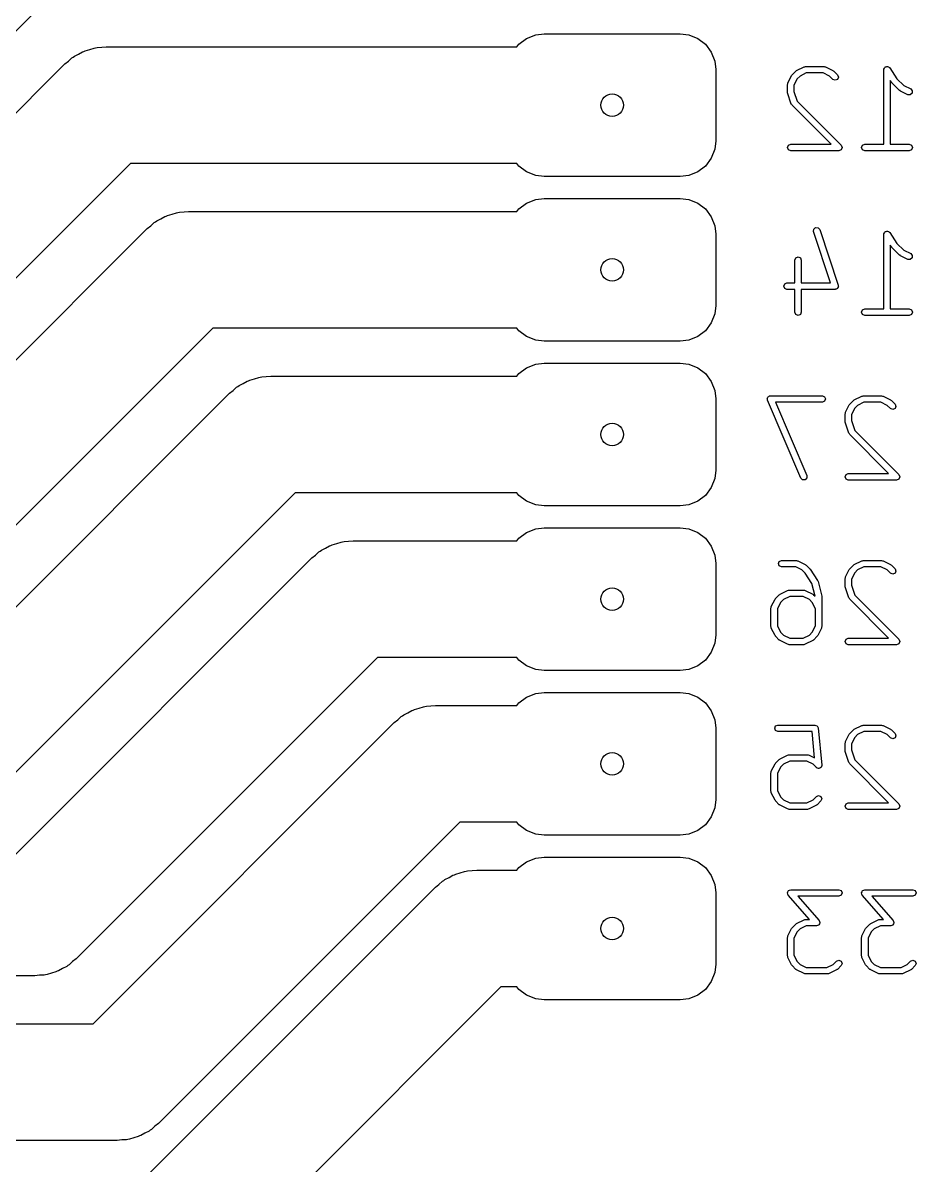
# Model space of a CAD drawing. Extents: x 3.77 to 7.14, y -5.39 to -1.99.
# Drawn here: x 6.568 to 7.11, y -3.275 to -2.582 of the extents above; entities that cross this region are included whole.
import ezdxf

# ---------------------------------------------------------------- set-up
doc = ezdxf.new("R2010")
doc.units = 0
doc.header["$MEASUREMENT"] = 0
doc.layers.add('BLACK', color=7, linetype='CONTINUOUS')

msp = doc.modelspace()

# ---------------------------------------------------------------- linework, layer by layer
at = {"layer": 'BLACK', "linetype": 'CONTINUOUS'}
for p, q in [((6.68298, -2.46713), (6.40005, -2.75005)), ((6.86894, -2.59473), (6.87364, -2.59116)), ((6.87364, -2.59116), (6.87913, -2.589)), ((6.87913, -2.589), (6.88425, -2.58839)), ((6.88425, -2.58839), (6.96693, -2.58839)), ((6.96693, -2.58839), (6.97206, -2.589)), ((6.97206, -2.589), (6.97754, -2.59116)), ((6.97754, -2.59116), (6.98224, -2.59473)), ((6.59901, -2.60198), (6.60149, -2.60071)), ((6.60149, -2.60071), (6.6039, -2.59932)), ((6.6039, -2.59932), (6.60478, -2.59904)), ((6.60478, -2.59904), (6.60561, -2.59861)), ((6.60561, -2.59861), (6.6083, -2.59789)), ((6.6083, -2.59789), (6.61094, -2.59703)), ((6.61094, -2.59703), (6.61187, -2.59694)), ((6.61187, -2.59694), (6.61276, -2.5967)), ((6.61276, -2.5967), (6.61554, -2.59655)), ((6.61554, -2.59655), (6.61831, -2.59626)), ((6.61831, -2.59626), (6.86778, -2.59626)), ((6.86778, -2.59626), (6.86894, -2.59473)), ((6.98224, -2.59473), (6.9858, -2.59943)), ((6.9858, -2.59943), (6.98797, -2.60491)), ((6.41032, -2.78957), (6.59325, -2.60664)), ((6.59325, -2.60664), (6.59541, -2.60489)), ((6.59541, -2.60489), (6.59748, -2.60303)), ((6.59748, -2.60303), (6.59829, -2.60256)), ((6.59829, -2.60256), (6.59901, -2.60198)), ((6.98797, -2.60491), (6.98858, -2.61004)), ((7.03762, -2.6106), (7.04212, -2.60835)), ((7.04212, -2.60835), (7.04258, -2.60832)), ((7.04258, -2.60832), (7.043, -2.60814)), ((7.043, -2.60814), (7.05425, -2.60814)), ((7.05425, -2.60814), (7.05468, -2.60832)), ((7.05468, -2.60832), (7.05513, -2.60835)), ((7.05513, -2.60835), (7.05963, -2.6106)), ((7.09141, -2.60847), (7.09197, -2.60836)), ((7.09197, -2.60836), (7.0925, -2.60814)), ((7.0925, -2.60814), (7.09268, -2.60822)), ((7.09268, -2.60822), (7.09288, -2.60818)), ((7.09288, -2.60818), (7.09336, -2.6085)), ((6.98858, -2.61004), (6.98858, -2.65335)), ((7.03224, -2.61823), (7.03449, -2.61373)), ((7.03449, -2.61373), (7.03474, -2.61352)), ((7.03474, -2.61352), (7.03486, -2.61322)), ((7.03486, -2.61322), (7.03711, -2.61097)), ((7.03711, -2.61097), (7.03741, -2.61085)), ((7.03741, -2.61085), (7.03762, -2.6106)), ((7.03967, -2.61398), (7.03787, -2.61578)), ((7.04347, -2.61208), (7.03967, -2.61398)), ((7.05379, -2.61208), (7.04347, -2.61208)), ((7.05759, -2.61398), (7.05379, -2.61208)), ((7.05961, -2.616), (7.05759, -2.61398)), ((7.05963, -2.6106), (7.05984, -2.61085)), ((7.05984, -2.61085), (7.06014, -2.61097)), ((7.06014, -2.61097), (7.06239, -2.61322)), ((7.06239, -2.61322), (7.06297, -2.61461)), ((7.06297, -2.61461), (7.06239, -2.616)), ((7.09053, -2.61011), (7.09061, -2.60993)), ((7.09053, -2.65539), (7.09053, -2.61011)), ((7.09057, -2.60973), (7.09089, -2.60925)), ((7.09061, -2.60993), (7.09057, -2.60973)), ((7.09089, -2.60925), (7.09111, -2.60872)), ((7.09111, -2.60872), (7.09129, -2.60864)), ((7.09129, -2.60864), (7.09141, -2.60847)), ((7.09336, -2.6085), (7.09389, -2.60872)), ((7.09389, -2.60872), (7.09397, -2.60891)), ((7.09397, -2.60891), (7.09414, -2.60902)), ((7.09414, -2.60902), (7.09853, -2.61561)), ((7.03204, -2.61911), (7.03221, -2.61869)), ((7.03204, -2.62361), (7.03204, -2.61911)), ((7.03221, -2.61869), (7.03224, -2.61823)), ((7.03787, -2.61578), (7.03597, -2.61958)), ((7.03597, -2.61958), (7.03597, -2.62329)), ((7.061, -2.61658), (7.05961, -2.616)), ((7.06239, -2.616), (7.061, -2.61658)), ((7.09536, -2.61795), (7.09447, -2.61661)), ((7.09447, -2.61661), (7.09447, -2.65539)), ((7.09553, -2.61807), (7.09536, -2.61795)), ((7.0956, -2.61825), (7.09553, -2.61807)), ((7.1001, -2.62275), (7.0956, -2.61825)), ((7.09853, -2.61561), (7.10266, -2.61974)), ((7.10266, -2.61974), (7.10688, -2.62185)), ((7.10688, -2.62185), (7.10786, -2.62299)), ((7.03216, -2.62391), (7.03204, -2.62361)), ((7.03214, -2.62423), (7.03216, -2.62391)), ((7.03439, -2.63098), (7.03214, -2.62423)), ((7.03597, -2.62329), (7.03797, -2.6293)), ((7.1004, -2.62288), (7.1001, -2.62275)), ((7.10062, -2.62312), (7.1004, -2.62288)), ((7.10512, -2.62537), (7.10062, -2.62312)), ((7.10662, -2.62548), (7.10512, -2.62537)), ((7.10776, -2.62449), (7.10662, -2.62548)), ((7.10786, -2.62299), (7.10776, -2.62449)), ((7.03469, -2.63133), (7.03439, -2.63098)), ((7.03486, -2.63175), (7.03469, -2.63133)), ((7.0585, -2.65539), (7.03486, -2.63175)), ((7.03797, -2.6293), (7.06464, -2.65596)), ((6.98858, -2.65335), (6.98797, -2.65847)), ((7.03204, -2.65736), (7.03261, -2.65596)), ((7.03261, -2.65596), (7.034, -2.65539)), ((7.034, -2.65539), (7.0585, -2.65539)), ((7.06464, -2.65596), (7.06522, -2.65736)), ((7.07703, -2.65736), (7.07761, -2.65596)), ((7.07761, -2.65596), (7.079, -2.65539)), ((7.079, -2.65539), (7.09053, -2.65539)), ((7.09447, -2.65539), (7.106, -2.65539)), ((7.106, -2.65539), (7.10739, -2.65596)), ((7.10739, -2.65596), (7.10796, -2.65736)), ((6.98797, -2.65847), (6.9858, -2.66396)), ((7.03261, -2.65875), (7.03204, -2.65736)), ((7.034, -2.65933), (7.03261, -2.65875)), ((7.06325, -2.65933), (7.034, -2.65933)), ((7.06464, -2.65875), (7.06325, -2.65933)), ((7.06522, -2.65736), (7.06464, -2.65875)), ((7.07761, -2.65875), (7.07703, -2.65736)), ((7.079, -2.65933), (7.07761, -2.65875)), ((7.106, -2.65933), (7.079, -2.65933)), ((7.10739, -2.65875), (7.106, -2.65933)), ((7.10796, -2.65736), (7.10739, -2.65875)), ((6.63298, -2.66713), (6.45005, -2.85005)), ((6.86778, -2.66713), (6.63298, -2.66713)), ((6.86894, -2.66866), (6.86778, -2.66713)), ((6.87364, -2.67222), (6.86894, -2.66866)), ((6.98224, -2.66866), (6.97754, -2.67222)), ((6.9858, -2.66396), (6.98224, -2.66866)), ((6.87913, -2.67438), (6.87364, -2.67222)), ((6.88425, -2.675), (6.87913, -2.67438)), ((6.96693, -2.675), (6.88425, -2.675)), ((6.97206, -2.67438), (6.96693, -2.675)), ((6.97754, -2.67222), (6.97206, -2.67438)), ((6.86894, -2.69473), (6.87364, -2.69116)), ((6.87364, -2.69116), (6.87913, -2.689)), ((6.87913, -2.689), (6.88425, -2.68839)), ((6.88425, -2.68839), (6.96693, -2.68839)), ((6.96693, -2.68839), (6.97206, -2.689)), ((6.97206, -2.689), (6.97754, -2.69116)), ((6.97754, -2.69116), (6.98224, -2.69473)), ((6.65561, -2.69861), (6.6583, -2.69789)), ((6.6583, -2.69789), (6.66094, -2.69703)), ((6.66094, -2.69703), (6.66187, -2.69694)), ((6.66187, -2.69694), (6.66276, -2.6967)), ((6.66276, -2.6967), (6.66554, -2.69655)), ((6.66554, -2.69655), (6.66831, -2.69626)), ((6.66831, -2.69626), (6.86778, -2.69626)), ((6.86778, -2.69626), (6.86894, -2.69473)), ((6.98224, -2.69473), (6.9858, -2.69943)), ((6.64325, -2.70664), (6.64541, -2.70489)), ((6.64541, -2.70489), (6.64748, -2.70303)), ((6.64748, -2.70303), (6.64829, -2.70256)), ((6.64829, -2.70256), (6.64901, -2.70198)), ((6.64901, -2.70198), (6.65149, -2.70071)), ((6.65149, -2.70071), (6.6539, -2.69932)), ((6.6539, -2.69932), (6.65478, -2.69904)), ((6.65478, -2.69904), (6.65561, -2.69861)), ((6.9858, -2.69943), (6.98797, -2.70491)), ((6.98797, -2.70491), (6.98858, -2.71004)), ((6.46032, -2.88957), (6.64325, -2.70664)), ((6.98858, -2.71004), (6.98858, -2.75335)), ((7.04789, -2.70849), (7.04799, -2.70698)), ((7.05827, -2.73964), (7.04789, -2.70849)), ((7.04799, -2.70698), (7.04913, -2.706)), ((7.04913, -2.706), (7.05063, -2.7061)), ((7.05063, -2.7061), (7.05162, -2.70724)), ((7.05162, -2.70724), (7.06287, -2.74099)), ((7.09053, -2.71011), (7.09061, -2.70993)), ((7.09053, -2.75539), (7.09053, -2.71011)), ((7.09057, -2.70973), (7.09089, -2.70925)), ((7.09061, -2.70993), (7.09057, -2.70973)), ((7.09089, -2.70925), (7.09111, -2.70872)), ((7.09111, -2.70872), (7.09129, -2.70864)), ((7.09129, -2.70864), (7.09141, -2.70847)), ((7.09141, -2.70847), (7.09197, -2.70836)), ((7.09197, -2.70836), (7.0925, -2.70814)), ((7.0925, -2.70814), (7.09268, -2.70822)), ((7.09268, -2.70822), (7.09288, -2.70818)), ((7.09288, -2.70818), (7.09336, -2.7085)), ((7.09336, -2.7085), (7.09389, -2.70872)), ((7.09389, -2.70872), (7.09397, -2.70891)), ((7.09397, -2.70891), (7.09414, -2.70902)), ((7.09414, -2.70902), (7.09853, -2.71561)), ((7.09536, -2.71795), (7.09447, -2.71661)), ((7.09447, -2.71661), (7.09447, -2.75539)), ((7.09553, -2.71807), (7.09536, -2.71795)), ((7.0956, -2.71825), (7.09553, -2.71807)), ((7.1001, -2.72275), (7.0956, -2.71825)), ((7.09853, -2.71561), (7.10266, -2.71974)), ((7.03654, -2.72586), (7.03711, -2.72447)), ((7.03654, -2.73964), (7.03654, -2.72586)), ((7.03711, -2.72447), (7.0385, -2.72389)), ((7.0385, -2.72389), (7.0399, -2.72447)), ((7.0399, -2.72447), (7.04047, -2.72586)), ((7.04047, -2.72586), (7.04047, -2.73964)), ((7.1004, -2.72288), (7.1001, -2.72275)), ((7.10062, -2.72312), (7.1004, -2.72288)), ((7.10512, -2.72537), (7.10062, -2.72312)), ((7.10266, -2.71974), (7.10688, -2.72185)), ((7.10662, -2.72548), (7.10512, -2.72537)), ((7.10776, -2.72449), (7.10662, -2.72548)), ((7.10688, -2.72185), (7.10786, -2.72299)), ((7.10786, -2.72299), (7.10776, -2.72449)), ((7.03036, -2.74022), (7.03175, -2.73964)), ((7.03175, -2.73964), (7.03654, -2.73964)), ((7.04047, -2.73964), (7.05827, -2.73964)), ((7.02979, -2.74161), (7.03036, -2.74022)), ((7.03036, -2.743), (7.02979, -2.74161)), ((7.03175, -2.74358), (7.03036, -2.743)), ((7.03654, -2.74358), (7.03175, -2.74358)), ((7.03654, -2.75736), (7.03654, -2.74358)), ((7.061, -2.74358), (7.04047, -2.74358)), ((7.04047, -2.74358), (7.04047, -2.75736)), ((7.0613, -2.74345), (7.061, -2.74358)), ((7.06162, -2.74348), (7.0613, -2.74345)), ((7.06197, -2.74318), (7.06162, -2.74348)), ((7.06239, -2.743), (7.06197, -2.74318)), ((7.06252, -2.7427), (7.06239, -2.743)), ((7.06276, -2.74249), (7.06252, -2.7427)), ((7.06279, -2.74203), (7.06276, -2.74249)), ((7.06297, -2.74161), (7.06279, -2.74203)), ((7.06287, -2.74099), (7.06285, -2.74131)), ((7.06285, -2.74131), (7.06297, -2.74161)), ((6.98858, -2.75335), (6.98797, -2.75847)), ((6.98797, -2.75847), (6.9858, -2.76396)), ((7.03711, -2.75875), (7.03654, -2.75736)), ((7.0385, -2.75933), (7.03711, -2.75875)), ((7.0399, -2.75875), (7.0385, -2.75933)), ((7.04047, -2.75736), (7.0399, -2.75875)), ((7.07703, -2.75736), (7.07761, -2.75596)), ((7.07761, -2.75875), (7.07703, -2.75736)), ((7.07761, -2.75596), (7.079, -2.75539)), ((7.079, -2.75933), (7.07761, -2.75875)), ((7.079, -2.75539), (7.09053, -2.75539)), ((7.106, -2.75933), (7.079, -2.75933)), ((7.09447, -2.75539), (7.106, -2.75539)), ((7.106, -2.75539), (7.10739, -2.75596)), ((7.10739, -2.75875), (7.106, -2.75933)), ((7.10739, -2.75596), (7.10796, -2.75736)), ((7.10796, -2.75736), (7.10739, -2.75875)), ((6.68298, -2.76713), (6.50005, -2.95005)), ((6.86778, -2.76713), (6.68298, -2.76713)), ((6.86894, -2.76866), (6.86778, -2.76713)), ((6.9858, -2.76396), (6.98224, -2.76866)), ((6.87364, -2.77222), (6.86894, -2.76866)), ((6.87913, -2.77438), (6.87364, -2.77222)), ((6.88425, -2.775), (6.87913, -2.77438)), ((6.97206, -2.77438), (6.96693, -2.775)), ((6.97754, -2.77222), (6.97206, -2.77438)), ((6.98224, -2.76866), (6.97754, -2.77222)), ((6.96693, -2.775), (6.88425, -2.775)), ((6.87913, -2.789), (6.88425, -2.78839)), ((6.88425, -2.78839), (6.96693, -2.78839)), ((6.96693, -2.78839), (6.97206, -2.789)), ((6.86778, -2.79626), (6.86894, -2.79473)), ((6.86894, -2.79473), (6.87364, -2.79116)), ((6.87364, -2.79116), (6.87913, -2.789)), ((6.97206, -2.789), (6.97754, -2.79116)), ((6.97754, -2.79116), (6.98224, -2.79473)), ((6.98224, -2.79473), (6.9858, -2.79943)), ((6.69748, -2.80303), (6.69829, -2.80256)), ((6.69829, -2.80256), (6.69901, -2.80198)), ((6.69901, -2.80198), (6.70149, -2.80071)), ((6.70149, -2.80071), (6.7039, -2.79932)), ((6.7039, -2.79932), (6.70478, -2.79904)), ((6.70478, -2.79904), (6.70561, -2.79861)), ((6.70561, -2.79861), (6.7083, -2.79789)), ((6.7083, -2.79789), (6.71094, -2.79703)), ((6.71094, -2.79703), (6.71187, -2.79694)), ((6.71187, -2.79694), (6.71276, -2.7967)), ((6.71276, -2.7967), (6.71554, -2.79655)), ((6.71554, -2.79655), (6.71831, -2.79626)), ((6.71831, -2.79626), (6.86778, -2.79626)), ((6.9858, -2.79943), (6.98797, -2.80491)), ((6.51032, -2.98957), (6.69325, -2.80664)), ((6.69325, -2.80664), (6.69541, -2.80489)), ((6.69541, -2.80489), (6.69748, -2.80303)), ((6.98797, -2.80491), (6.98858, -2.81004)), ((7.01993, -2.80938), (7.02021, -2.80909)), ((7.01993, -2.80976), (7.01993, -2.80938)), ((7.02021, -2.80909), (7.02036, -2.80872)), ((7.02036, -2.80872), (7.02071, -2.80858)), ((7.02071, -2.80858), (7.02098, -2.8083)), ((7.02098, -2.8083), (7.02138, -2.8083)), ((7.02138, -2.8083), (7.02175, -2.80814)), ((7.02175, -2.80814), (7.05325, -2.80814)), ((7.05325, -2.80814), (7.05464, -2.80872)), ((7.05464, -2.80872), (7.05522, -2.81011)), ((7.07262, -2.8106), (7.07712, -2.80835)), ((7.07712, -2.80835), (7.07757, -2.80832)), ((7.07757, -2.80832), (7.078, -2.80814)), ((7.078, -2.80814), (7.08925, -2.80814)), ((7.08925, -2.80814), (7.08967, -2.80832)), ((7.08967, -2.80832), (7.09013, -2.80835)), ((7.09013, -2.80835), (7.09463, -2.8106)), ((6.98858, -2.81004), (6.98858, -2.85335)), ((7.01979, -2.81011), (7.01993, -2.80976)), ((7.01994, -2.81048), (7.01979, -2.81011)), ((7.01995, -2.81089), (7.01994, -2.81048)), ((7.04019, -2.85813), (7.01995, -2.81089)), ((7.05325, -2.81208), (7.02474, -2.81208)), ((7.02474, -2.81208), (7.04381, -2.85658)), ((7.05464, -2.8115), (7.05325, -2.81208)), ((7.05522, -2.81011), (7.05464, -2.8115)), ((7.06724, -2.81823), (7.06949, -2.81373)), ((7.06949, -2.81373), (7.06973, -2.81352)), ((7.06973, -2.81352), (7.06986, -2.81322)), ((7.06986, -2.81322), (7.07211, -2.81097)), ((7.07287, -2.81578), (7.07097, -2.81958)), ((7.07211, -2.81097), (7.07241, -2.81085)), ((7.07241, -2.81085), (7.07262, -2.8106)), ((7.07466, -2.81398), (7.07287, -2.81578)), ((7.07846, -2.81208), (7.07466, -2.81398)), ((7.08878, -2.81208), (7.07846, -2.81208)), ((7.09258, -2.81398), (7.08878, -2.81208)), ((7.0946, -2.816), (7.09258, -2.81398)), ((7.096, -2.81658), (7.0946, -2.816)), ((7.09463, -2.8106), (7.09484, -2.81085)), ((7.09484, -2.81085), (7.09514, -2.81097)), ((7.09514, -2.81097), (7.09739, -2.81322)), ((7.09739, -2.816), (7.096, -2.81658)), ((7.09739, -2.81322), (7.09796, -2.81461)), ((7.09796, -2.81461), (7.09739, -2.816)), ((7.06703, -2.81911), (7.06721, -2.81869)), ((7.06703, -2.82361), (7.06703, -2.81911)), ((7.06721, -2.81869), (7.06724, -2.81823)), ((7.07097, -2.81958), (7.07097, -2.82329)), ((7.07097, -2.82329), (7.07297, -2.8293)), ((7.06715, -2.82391), (7.06703, -2.82361)), ((7.06713, -2.82423), (7.06715, -2.82391)), ((7.06938, -2.83098), (7.06713, -2.82423)), ((7.07297, -2.8293), (7.09964, -2.85596)), ((7.06968, -2.83133), (7.06938, -2.83098)), ((7.06986, -2.83175), (7.06968, -2.83133)), ((7.09349, -2.85539), (7.06986, -2.83175)), ((6.98858, -2.85335), (6.98797, -2.85847)), ((7.04127, -2.85918), (7.04019, -2.85813)), ((7.04383, -2.85809), (7.04278, -2.85917)), ((7.04381, -2.85658), (7.04383, -2.85809)), ((7.06703, -2.85736), (7.06761, -2.85596)), ((7.06761, -2.85875), (7.06703, -2.85736)), ((7.06761, -2.85596), (7.069, -2.85539)), ((7.069, -2.85539), (7.09349, -2.85539)), ((7.09964, -2.85596), (7.10021, -2.85736)), ((7.10021, -2.85736), (7.09964, -2.85875)), ((6.9858, -2.86396), (6.98224, -2.86866)), ((6.98797, -2.85847), (6.9858, -2.86396)), ((7.04278, -2.85917), (7.04127, -2.85918)), ((7.069, -2.85933), (7.06761, -2.85875)), ((7.09825, -2.85933), (7.069, -2.85933)), ((7.09964, -2.85875), (7.09825, -2.85933)), ((6.73298, -2.86713), (6.55005, -3.05005)), ((6.86778, -2.86713), (6.73298, -2.86713)), ((6.86894, -2.86866), (6.86778, -2.86713)), ((6.87364, -2.87222), (6.86894, -2.86866)), ((6.98224, -2.86866), (6.97754, -2.87222)), ((6.87913, -2.87438), (6.87364, -2.87222)), ((6.88425, -2.875), (6.87913, -2.87438)), ((6.96693, -2.875), (6.88425, -2.875)), ((6.97206, -2.87438), (6.96693, -2.875)), ((6.97754, -2.87222), (6.97206, -2.87438)), ((6.86894, -2.89473), (6.87364, -2.89116)), ((6.87364, -2.89116), (6.87913, -2.889)), ((6.87913, -2.889), (6.88425, -2.88839)), ((6.88425, -2.88839), (6.96693, -2.88839)), ((6.96693, -2.88839), (6.97206, -2.889)), ((6.97206, -2.889), (6.97754, -2.89116)), ((6.97754, -2.89116), (6.98224, -2.89473)), ((6.75149, -2.90071), (6.7539, -2.89932)), ((6.7539, -2.89932), (6.75478, -2.89904)), ((6.75478, -2.89904), (6.75561, -2.89861)), ((6.75561, -2.89861), (6.7583, -2.89789)), ((6.7583, -2.89789), (6.76094, -2.89703)), ((6.76094, -2.89703), (6.76187, -2.89694)), ((6.76187, -2.89694), (6.76276, -2.8967)), ((6.76276, -2.8967), (6.76554, -2.89655)), ((6.76554, -2.89655), (6.76831, -2.89626)), ((6.76831, -2.89626), (6.86778, -2.89626)), ((6.86778, -2.89626), (6.86894, -2.89473)), ((6.98224, -2.89473), (6.9858, -2.89943)), ((6.9858, -2.89943), (6.98797, -2.90491)), ((6.56032, -3.08957), (6.74325, -2.90664)), ((6.74325, -2.90664), (6.74541, -2.90489)), ((6.74541, -2.90489), (6.74748, -2.90303)), ((6.74748, -2.90303), (6.74829, -2.90256)), ((6.74829, -2.90256), (6.74901, -2.90198)), ((6.74901, -2.90198), (6.75149, -2.90071)), ((6.98797, -2.90491), (6.98858, -2.91004)), ((6.98858, -2.91004), (6.98858, -2.95335)), ((7.02654, -2.91011), (7.02711, -2.90872)), ((7.02711, -2.9115), (7.02654, -2.91011)), ((7.02711, -2.90872), (7.0285, -2.90814)), ((7.0285, -2.91208), (7.02711, -2.9115)), ((7.0285, -2.90814), (7.0375, -2.90814)), ((7.03704, -2.91208), (7.0285, -2.91208)), ((7.04084, -2.91398), (7.03704, -2.91208)), ((7.0375, -2.90814), (7.03793, -2.90832)), ((7.03793, -2.90832), (7.03838, -2.90835)), ((7.03838, -2.90835), (7.04288, -2.9106)), ((7.04288, -2.9106), (7.04309, -2.91085)), ((7.04309, -2.91085), (7.04339, -2.91097)), ((7.04339, -2.91097), (7.04564, -2.91322)), ((7.04564, -2.91322), (7.04572, -2.91341)), ((7.04572, -2.91341), (7.04589, -2.91352)), ((7.04589, -2.91352), (7.05039, -2.92027)), ((7.06949, -2.91373), (7.06973, -2.91352)), ((7.06973, -2.91352), (7.06986, -2.91322)), ((7.06986, -2.91322), (7.07211, -2.91097)), ((7.07211, -2.91097), (7.07241, -2.91085)), ((7.07241, -2.91085), (7.07262, -2.9106)), ((7.07262, -2.9106), (7.07712, -2.90835)), ((7.07846, -2.91208), (7.07466, -2.91398)), ((7.07712, -2.90835), (7.07757, -2.90832)), ((7.07757, -2.90832), (7.078, -2.90814)), ((7.078, -2.90814), (7.08925, -2.90814)), ((7.08878, -2.91208), (7.07846, -2.91208)), ((7.09258, -2.91398), (7.08878, -2.91208)), ((7.08925, -2.90814), (7.08967, -2.90832)), ((7.08967, -2.90832), (7.09013, -2.90835)), ((7.09013, -2.90835), (7.09463, -2.9106)), ((7.09463, -2.9106), (7.09484, -2.91085)), ((7.09484, -2.91085), (7.09514, -2.91097)), ((7.09514, -2.91097), (7.09739, -2.91322)), ((7.09739, -2.91322), (7.09796, -2.91461)), ((7.04272, -2.91587), (7.04084, -2.91398)), ((7.04692, -2.92217), (7.04272, -2.91587)), ((7.05039, -2.92027), (7.05046, -2.92061)), ((7.06703, -2.91911), (7.06721, -2.91869)), ((7.06703, -2.92361), (7.06703, -2.91911)), ((7.06721, -2.91869), (7.06724, -2.91823)), ((7.06724, -2.91823), (7.06949, -2.91373)), ((7.07287, -2.91578), (7.07097, -2.91958)), ((7.07097, -2.91958), (7.07097, -2.92329)), ((7.07466, -2.91398), (7.07287, -2.91578)), ((7.0946, -2.916), (7.09258, -2.91398)), ((7.096, -2.91658), (7.0946, -2.916)), ((7.09739, -2.916), (7.096, -2.91658)), ((7.09796, -2.91461), (7.09739, -2.916)), ((7.02762, -2.9286), (7.03212, -2.92635)), ((7.03212, -2.92635), (7.03258, -2.92632)), ((7.03258, -2.92632), (7.033, -2.92614)), ((7.033, -2.92614), (7.042, -2.92614)), ((7.042, -2.92614), (7.04243, -2.92632)), ((7.04243, -2.92632), (7.04288, -2.92635)), ((7.04288, -2.92635), (7.04738, -2.9286)), ((7.04887, -2.92994), (7.04692, -2.92217)), ((7.05046, -2.92061), (7.05066, -2.92088)), ((7.05066, -2.92088), (7.05291, -2.92988)), ((7.06715, -2.92391), (7.06703, -2.92361)), ((7.06713, -2.92423), (7.06715, -2.92391)), ((7.06938, -2.93098), (7.06713, -2.92423)), ((7.07097, -2.92329), (7.07297, -2.9293)), ((7.02224, -2.93623), (7.02449, -2.93173)), ((7.02449, -2.93173), (7.02474, -2.93152)), ((7.02474, -2.93152), (7.02486, -2.93122)), ((7.02486, -2.93122), (7.02711, -2.92897)), ((7.02787, -2.93378), (7.02597, -2.93757)), ((7.02711, -2.92897), (7.02741, -2.92884)), ((7.02741, -2.92884), (7.02762, -2.9286)), ((7.02967, -2.93198), (7.02787, -2.93378)), ((7.03347, -2.93008), (7.02967, -2.93198)), ((7.04154, -2.93008), (7.03347, -2.93008)), ((7.04534, -2.93198), (7.04154, -2.93008)), ((7.04713, -2.93378), (7.04534, -2.93198)), ((7.04903, -2.93757), (7.04713, -2.93378)), ((7.04738, -2.9286), (7.04759, -2.92884)), ((7.04759, -2.92884), (7.04789, -2.92897)), ((7.04789, -2.92897), (7.04887, -2.92994)), ((7.05291, -2.92988), (7.05287, -2.93013)), ((7.05287, -2.93013), (7.05297, -2.93036)), ((7.05297, -2.93036), (7.05297, -2.94836)), ((7.06968, -2.93133), (7.06938, -2.93098)), ((7.06986, -2.93175), (7.06968, -2.93133)), ((7.09349, -2.95539), (7.06986, -2.93175)), ((7.07297, -2.9293), (7.09964, -2.95596)), ((7.02204, -2.93711), (7.02221, -2.93669)), ((7.02204, -2.94836), (7.02204, -2.93711)), ((7.02221, -2.93669), (7.02224, -2.93623)), ((7.02597, -2.93757), (7.02597, -2.94789)), ((7.04903, -2.94789), (7.04903, -2.93757)), ((7.02597, -2.94789), (7.02787, -2.95169)), ((7.04713, -2.95169), (7.04903, -2.94789)), ((6.98858, -2.95335), (6.98797, -2.95847)), ((7.02221, -2.94878), (7.02204, -2.94836)), ((7.02224, -2.94924), (7.02221, -2.94878)), ((7.02449, -2.95374), (7.02224, -2.94924)), ((7.02474, -2.95395), (7.02449, -2.95374)), ((7.02486, -2.95425), (7.02474, -2.95395)), ((7.02711, -2.9565), (7.02486, -2.95425)), ((7.02787, -2.95169), (7.02967, -2.95349)), ((7.02967, -2.95349), (7.03347, -2.95539)), ((7.04154, -2.95539), (7.04534, -2.95349)), ((7.04534, -2.95349), (7.04713, -2.95169)), ((7.05014, -2.95425), (7.04789, -2.9565)), ((7.05027, -2.95395), (7.05014, -2.95425)), ((7.05051, -2.95374), (7.05027, -2.95395)), ((7.05276, -2.94924), (7.05051, -2.95374)), ((7.05279, -2.94878), (7.05276, -2.94924)), ((7.05297, -2.94836), (7.05279, -2.94878)), ((6.98797, -2.95847), (6.9858, -2.96396)), ((7.02741, -2.95662), (7.02711, -2.9565)), ((7.02762, -2.95687), (7.02741, -2.95662)), ((7.03212, -2.95912), (7.02762, -2.95687)), ((7.03258, -2.95915), (7.03212, -2.95912)), ((7.033, -2.95933), (7.03258, -2.95915)), ((7.042, -2.95933), (7.033, -2.95933)), ((7.03347, -2.95539), (7.04154, -2.95539)), ((7.04243, -2.95915), (7.042, -2.95933)), ((7.04288, -2.95912), (7.04243, -2.95915)), ((7.04738, -2.95687), (7.04288, -2.95912)), ((7.04759, -2.95662), (7.04738, -2.95687)), ((7.04789, -2.9565), (7.04759, -2.95662)), ((7.06703, -2.95736), (7.06761, -2.95596)), ((7.06761, -2.95875), (7.06703, -2.95736)), ((7.06761, -2.95596), (7.069, -2.95539)), ((7.069, -2.95933), (7.06761, -2.95875)), ((7.069, -2.95539), (7.09349, -2.95539)), ((7.09825, -2.95933), (7.069, -2.95933)), ((7.09964, -2.95875), (7.09825, -2.95933)), ((7.09964, -2.95596), (7.10021, -2.95736)), ((7.10021, -2.95736), (7.09964, -2.95875)), ((6.78298, -2.96713), (6.60005, -3.15005)), ((6.86778, -2.96713), (6.78298, -2.96713)), ((6.86894, -2.96866), (6.86778, -2.96713)), ((6.87364, -2.97222), (6.86894, -2.96866)), ((6.98224, -2.96866), (6.97754, -2.97222)), ((6.9858, -2.96396), (6.98224, -2.96866)), ((6.87913, -2.97438), (6.87364, -2.97222)), ((6.88425, -2.975), (6.87913, -2.97438)), ((6.96693, -2.975), (6.88425, -2.975)), ((6.97206, -2.97438), (6.96693, -2.975)), ((6.97754, -2.97222), (6.97206, -2.97438)), ((6.87364, -2.99116), (6.87913, -2.989)), ((6.87913, -2.989), (6.88425, -2.98839)), ((6.88425, -2.98839), (6.96693, -2.98839)), ((6.96693, -2.98839), (6.97206, -2.989)), ((6.97206, -2.989), (6.97754, -2.99116)), ((6.81187, -2.99694), (6.81276, -2.9967)), ((6.81276, -2.9967), (6.81554, -2.99655)), ((6.81554, -2.99655), (6.81831, -2.99626)), ((6.81831, -2.99626), (6.86778, -2.99626)), ((6.86778, -2.99626), (6.86894, -2.99473)), ((6.86894, -2.99473), (6.87364, -2.99116)), ((6.97754, -2.99116), (6.98224, -2.99473)), ((6.98224, -2.99473), (6.9858, -2.99943)), ((6.79541, -3.00489), (6.79748, -3.00303)), ((6.79748, -3.00303), (6.79829, -3.00256)), ((6.79829, -3.00256), (6.79901, -3.00198)), ((6.79901, -3.00198), (6.80149, -3.00071)), ((6.80149, -3.00071), (6.8039, -2.99932)), ((6.8039, -2.99932), (6.80478, -2.99904)), ((6.80478, -2.99904), (6.80561, -2.99861)), ((6.80561, -2.99861), (6.8083, -2.99789)), ((6.8083, -2.99789), (6.81094, -2.99703)), ((6.81094, -2.99703), (6.81187, -2.99694)), ((6.9858, -2.99943), (6.98797, -3.00491)), ((6.61032, -3.18957), (6.79325, -3.00664)), ((6.79325, -3.00664), (6.79541, -3.00489)), ((6.98797, -3.00491), (6.98858, -3.01004)), ((6.98858, -3.01004), (6.98858, -3.05335)), ((7.02429, -3.01011), (7.02486, -3.00872)), ((7.02486, -3.0115), (7.02429, -3.01011)), ((7.02486, -3.00872), (7.02625, -3.00814)), ((7.02625, -3.00814), (7.04875, -3.00814)), ((7.04875, -3.00814), (7.04936, -3.0084)), ((7.04936, -3.0084), (7.05, -3.00859)), ((7.05, -3.00859), (7.05005, -3.00868)), ((7.05005, -3.00868), (7.05014, -3.00872)), ((7.05014, -3.00872), (7.0504, -3.00933)), ((7.0504, -3.00933), (7.05071, -3.00992)), ((7.05071, -3.00992), (7.05296, -3.03241)), ((7.07241, -3.01085), (7.07262, -3.0106)), ((7.07262, -3.0106), (7.07712, -3.00835)), ((7.07712, -3.00835), (7.07757, -3.00832)), ((7.07757, -3.00832), (7.078, -3.00814)), ((7.078, -3.00814), (7.08925, -3.00814)), ((7.08925, -3.00814), (7.08967, -3.00832)), ((7.08967, -3.00832), (7.09013, -3.00835)), ((7.09013, -3.00835), (7.09463, -3.0106)), ((7.09463, -3.0106), (7.09484, -3.01085)), ((7.02625, -3.01208), (7.02486, -3.0115)), ((7.04697, -3.01208), (7.02625, -3.01208)), ((7.04857, -3.02807), (7.04697, -3.01208)), ((7.06724, -3.01823), (7.06949, -3.01373)), ((7.06949, -3.01373), (7.06973, -3.01352)), ((7.06973, -3.01352), (7.06986, -3.01322)), ((7.06986, -3.01322), (7.07211, -3.01097)), ((7.07287, -3.01578), (7.07097, -3.01958)), ((7.07211, -3.01097), (7.07241, -3.01085)), ((7.07466, -3.01398), (7.07287, -3.01578)), ((7.07846, -3.01208), (7.07466, -3.01398)), ((7.08878, -3.01208), (7.07846, -3.01208)), ((7.09258, -3.01398), (7.08878, -3.01208)), ((7.0946, -3.016), (7.09258, -3.01398)), ((7.096, -3.01658), (7.0946, -3.016)), ((7.09484, -3.01085), (7.09514, -3.01097)), ((7.09514, -3.01097), (7.09739, -3.01322)), ((7.09739, -3.016), (7.096, -3.01658)), ((7.09739, -3.01322), (7.09796, -3.01461)), ((7.09796, -3.01461), (7.09739, -3.016)), ((7.06703, -3.01911), (7.06721, -3.01869)), ((7.06703, -3.02361), (7.06703, -3.01911)), ((7.06715, -3.02391), (7.06703, -3.02361)), ((7.06713, -3.02423), (7.06715, -3.02391)), ((7.06938, -3.03098), (7.06713, -3.02423)), ((7.06721, -3.01869), (7.06724, -3.01823)), ((7.07097, -3.01958), (7.07097, -3.02329)), ((7.07097, -3.02329), (7.07297, -3.0293)), ((7.02449, -3.03173), (7.02474, -3.03152)), ((7.02474, -3.03152), (7.02486, -3.03122)), ((7.02486, -3.03122), (7.02711, -3.02897)), ((7.02711, -3.02897), (7.02741, -3.02884)), ((7.02741, -3.02884), (7.02762, -3.0286)), ((7.02762, -3.0286), (7.03212, -3.02635)), ((7.03347, -3.03008), (7.02967, -3.03198)), ((7.03212, -3.02635), (7.03258, -3.02632)), ((7.03258, -3.02632), (7.033, -3.02614)), ((7.033, -3.02614), (7.04425, -3.02614)), ((7.04379, -3.03008), (7.03347, -3.03008)), ((7.04759, -3.03198), (7.04379, -3.03008)), ((7.04425, -3.02614), (7.04468, -3.02632)), ((7.04468, -3.02632), (7.04513, -3.02635)), ((7.04513, -3.02635), (7.04857, -3.02807)), ((7.06968, -3.03133), (7.06938, -3.03098)), ((7.06986, -3.03175), (7.06968, -3.03133)), ((7.07297, -3.0293), (7.09964, -3.05596)), ((7.02204, -3.03711), (7.02221, -3.03669)), ((7.02204, -3.04836), (7.02204, -3.03711)), ((7.02221, -3.03669), (7.02224, -3.03623)), ((7.02224, -3.03623), (7.02449, -3.03173)), ((7.02787, -3.03378), (7.02597, -3.03757)), ((7.02597, -3.03757), (7.02597, -3.04789)), ((7.02967, -3.03198), (7.02787, -3.03378)), ((7.04961, -3.034), (7.04759, -3.03198)), ((7.04971, -3.03404), (7.04961, -3.034)), ((7.04975, -3.03413), (7.04971, -3.03404)), ((7.05039, -3.03432), (7.04975, -3.03413)), ((7.051, -3.03458), (7.05039, -3.03432)), ((7.0511, -3.03454), (7.051, -3.03458)), ((7.0512, -3.03457), (7.0511, -3.03454)), ((7.05178, -3.03426), (7.0512, -3.03457)), ((7.05239, -3.034), (7.05178, -3.03426)), ((7.05243, -3.03391), (7.05239, -3.034)), ((7.05252, -3.03386), (7.05243, -3.03391)), ((7.05272, -3.03322), (7.05252, -3.03386)), ((7.05297, -3.03261), (7.05272, -3.03322)), ((7.05296, -3.03241), (7.05293, -3.03251)), ((7.05293, -3.03251), (7.05297, -3.03261)), ((7.09349, -3.05539), (7.06986, -3.03175)), ((7.02221, -3.04878), (7.02204, -3.04836)), ((7.02224, -3.04924), (7.02221, -3.04878)), ((7.02449, -3.05374), (7.02224, -3.04924)), ((7.02597, -3.04789), (7.02787, -3.05169)), ((7.02787, -3.05169), (7.02967, -3.05349)), ((7.04759, -3.05349), (7.04961, -3.05147)), ((7.04961, -3.05147), (7.051, -3.05089)), ((7.051, -3.05089), (7.05239, -3.05147)), ((7.05239, -3.05147), (7.05297, -3.05286)), ((6.98797, -3.05847), (6.9858, -3.06396)), ((6.98858, -3.05335), (6.98797, -3.05847)), ((7.02474, -3.05395), (7.02449, -3.05374)), ((7.02486, -3.05425), (7.02474, -3.05395)), ((7.02711, -3.0565), (7.02486, -3.05425)), ((7.02741, -3.05662), (7.02711, -3.0565)), ((7.02762, -3.05687), (7.02741, -3.05662)), ((7.03212, -3.05912), (7.02762, -3.05687)), ((7.02967, -3.05349), (7.03347, -3.05539)), ((7.03258, -3.05915), (7.03212, -3.05912)), ((7.033, -3.05933), (7.03258, -3.05915)), ((7.03347, -3.05539), (7.04379, -3.05539)), ((7.04379, -3.05539), (7.04759, -3.05349)), ((7.04468, -3.05915), (7.04425, -3.05933)), ((7.04513, -3.05912), (7.04468, -3.05915)), ((7.04963, -3.05687), (7.04513, -3.05912)), ((7.04984, -3.05662), (7.04963, -3.05687)), ((7.05014, -3.0565), (7.04984, -3.05662)), ((7.05239, -3.05425), (7.05014, -3.0565)), ((7.05297, -3.05286), (7.05239, -3.05425)), ((7.06703, -3.05736), (7.06761, -3.05596)), ((7.06761, -3.05875), (7.06703, -3.05736)), ((7.06761, -3.05596), (7.069, -3.05539)), ((7.069, -3.05933), (7.06761, -3.05875)), ((7.069, -3.05539), (7.09349, -3.05539)), ((7.09964, -3.05875), (7.09825, -3.05933)), ((7.09964, -3.05596), (7.10021, -3.05736)), ((7.10021, -3.05736), (7.09964, -3.05875)), ((6.9858, -3.06396), (6.98224, -3.06866)), ((7.04425, -3.05933), (7.033, -3.05933)), ((7.09825, -3.05933), (7.069, -3.05933)), ((6.83298, -3.06713), (6.65005, -3.25005)), ((6.86778, -3.06713), (6.83298, -3.06713)), ((6.86894, -3.06866), (6.86778, -3.06713)), ((6.87364, -3.07222), (6.86894, -3.06866)), ((6.87913, -3.07438), (6.87364, -3.07222)), ((6.97754, -3.07222), (6.97206, -3.07438)), ((6.98224, -3.06866), (6.97754, -3.07222)), ((6.88425, -3.075), (6.87913, -3.07438)), ((6.96693, -3.075), (6.88425, -3.075)), ((6.97206, -3.07438), (6.96693, -3.075)), ((6.86894, -3.09473), (6.87364, -3.09116)), ((6.87364, -3.09116), (6.87913, -3.089)), ((6.87913, -3.089), (6.88425, -3.08839)), ((6.88425, -3.08839), (6.96693, -3.08839)), ((6.96693, -3.08839), (6.97206, -3.089)), ((6.97206, -3.089), (6.97754, -3.09116)), ((6.97754, -3.09116), (6.98224, -3.09473)), ((6.82401, -3.10198), (6.82649, -3.10071)), ((6.82649, -3.10071), (6.8289, -3.09932)), ((6.8289, -3.09932), (6.82978, -3.09904)), ((6.82978, -3.09904), (6.83061, -3.09861)), ((6.83061, -3.09861), (6.8333, -3.09789)), ((6.8333, -3.09789), (6.83594, -3.09703)), ((6.83594, -3.09703), (6.83687, -3.09694)), ((6.83687, -3.09694), (6.83776, -3.0967)), ((6.83776, -3.0967), (6.84054, -3.09655)), ((6.84054, -3.09655), (6.84331, -3.09626)), ((6.84331, -3.09626), (6.86778, -3.09626)), ((6.86778, -3.09626), (6.86894, -3.09473)), ((6.98224, -3.09473), (6.9858, -3.09943)), ((6.9858, -3.09943), (6.98797, -3.10491)), ((6.63532, -3.28957), (6.81825, -3.10664)), ((6.81825, -3.10664), (6.82041, -3.10489)), ((6.82041, -3.10489), (6.82248, -3.10303)), ((6.82248, -3.10303), (6.82329, -3.10256)), ((6.82329, -3.10256), (6.82401, -3.10198)), ((6.98797, -3.10491), (6.98858, -3.11004)), ((6.98858, -3.11004), (6.98858, -3.15335)), ((7.03204, -3.10998), (7.03235, -3.10936)), ((7.03206, -3.11005), (7.03204, -3.10998)), ((7.03204, -3.11011), (7.03206, -3.11005)), ((7.0323, -3.11075), (7.03204, -3.11011)), ((7.03252, -3.11141), (7.0323, -3.11075)), ((7.03235, -3.10936), (7.03261, -3.10872)), ((7.04541, -3.12614), (7.03252, -3.11141)), ((7.03261, -3.10872), (7.03268, -3.10869)), ((7.03268, -3.10869), (7.03271, -3.10863)), ((7.03271, -3.10863), (7.03336, -3.10841)), ((7.03336, -3.10841), (7.034, -3.10814)), ((7.034, -3.10814), (7.06325, -3.10814)), ((7.06325, -3.11208), (7.03834, -3.11208)), ((7.03834, -3.11208), (7.05123, -3.12681)), ((7.06325, -3.10814), (7.06464, -3.10872)), ((7.06464, -3.1115), (7.06325, -3.11208)), ((7.06464, -3.10872), (7.06522, -3.11011)), ((7.06522, -3.11011), (7.06464, -3.1115)), ((7.07703, -3.10998), (7.07734, -3.10936)), ((7.07706, -3.11005), (7.07703, -3.10998)), ((7.07703, -3.11011), (7.07706, -3.11005)), ((7.0773, -3.11075), (7.07703, -3.11011)), ((7.07752, -3.11141), (7.0773, -3.11075)), ((7.07734, -3.10936), (7.07761, -3.10872)), ((7.09041, -3.12614), (7.07752, -3.11141)), ((7.07761, -3.10872), (7.07767, -3.10869)), ((7.07767, -3.10869), (7.0777, -3.10863)), ((7.0777, -3.10863), (7.07836, -3.10841)), ((7.07836, -3.10841), (7.079, -3.10814)), ((7.079, -3.10814), (7.10825, -3.10814)), ((7.10825, -3.11208), (7.08334, -3.11208)), ((7.08334, -3.11208), (7.09623, -3.12681)), ((7.10825, -3.10814), (7.10964, -3.10872)), ((7.10964, -3.1115), (7.10825, -3.11208)), ((7.10964, -3.10872), (7.11021, -3.11011)), ((7.11021, -3.11011), (7.10964, -3.1115)), ((7.03741, -3.12884), (7.03762, -3.1286)), ((7.03762, -3.1286), (7.04212, -3.12635)), ((7.04212, -3.12635), (7.04258, -3.12632)), ((7.04258, -3.12632), (7.043, -3.12614)), ((7.043, -3.12614), (7.04541, -3.12614)), ((7.05123, -3.12681), (7.05146, -3.12747)), ((7.05172, -3.12824), (7.05141, -3.12886)), ((7.05146, -3.12747), (7.05172, -3.12811)), ((7.05172, -3.12811), (7.05169, -3.12817)), ((7.05169, -3.12817), (7.05172, -3.12824)), ((7.08241, -3.12884), (7.08262, -3.1286)), ((7.08262, -3.1286), (7.08712, -3.12635)), ((7.08712, -3.12635), (7.08757, -3.12632)), ((7.08757, -3.12632), (7.088, -3.12614)), ((7.088, -3.12614), (7.09041, -3.12614)), ((7.09623, -3.12681), (7.09645, -3.12747)), ((7.09671, -3.12824), (7.0964, -3.12886)), ((7.09645, -3.12747), (7.09672, -3.12811)), ((7.09672, -3.12811), (7.09669, -3.12817)), ((7.09669, -3.12817), (7.09671, -3.12824)), ((7.03224, -3.13623), (7.03449, -3.13173)), ((7.03449, -3.13173), (7.03474, -3.13152)), ((7.03474, -3.13152), (7.03486, -3.13122)), ((7.03486, -3.13122), (7.03711, -3.12897)), ((7.03787, -3.13378), (7.03597, -3.13757)), ((7.03711, -3.12897), (7.03741, -3.12884)), ((7.03967, -3.13198), (7.03787, -3.13378)), ((7.04347, -3.13008), (7.03967, -3.13198)), ((7.04975, -3.13008), (7.04347, -3.13008)), ((7.05039, -3.12981), (7.04975, -3.13008)), ((7.05105, -3.12959), (7.05039, -3.12981)), ((7.05108, -3.12953), (7.05105, -3.12959)), ((7.05114, -3.1295), (7.05108, -3.12953)), ((7.05141, -3.12886), (7.05114, -3.1295)), ((7.07724, -3.13623), (7.07949, -3.13173)), ((7.07949, -3.13173), (7.07973, -3.13152)), ((7.07973, -3.13152), (7.07986, -3.13122)), ((7.07986, -3.13122), (7.08211, -3.12897)), ((7.08287, -3.13378), (7.08097, -3.13757)), ((7.08211, -3.12897), (7.08241, -3.12884)), ((7.08466, -3.13198), (7.08287, -3.13378)), ((7.08846, -3.13008), (7.08466, -3.13198)), ((7.09475, -3.13008), (7.08846, -3.13008)), ((7.09539, -3.12981), (7.09475, -3.13008)), ((7.09604, -3.12959), (7.09539, -3.12981)), ((7.09607, -3.12953), (7.09604, -3.12959)), ((7.09614, -3.1295), (7.09607, -3.12953)), ((7.0964, -3.12886), (7.09614, -3.1295)), ((7.03204, -3.13711), (7.03221, -3.13669)), ((7.03204, -3.14836), (7.03204, -3.13711)), ((7.03221, -3.13669), (7.03224, -3.13623)), ((7.03597, -3.13757), (7.03597, -3.14789)), ((7.07703, -3.13711), (7.07721, -3.13669)), ((7.07703, -3.14836), (7.07703, -3.13711)), ((7.07721, -3.13669), (7.07724, -3.13623)), ((7.08097, -3.13757), (7.08097, -3.14789)), ((7.03221, -3.14878), (7.03204, -3.14836)), ((7.03224, -3.14924), (7.03221, -3.14878)), ((7.03449, -3.15374), (7.03224, -3.14924)), ((7.03597, -3.14789), (7.03787, -3.15169)), ((7.07721, -3.14878), (7.07703, -3.14836)), ((7.07724, -3.14924), (7.07721, -3.14878)), ((7.07949, -3.15374), (7.07724, -3.14924)), ((7.08097, -3.14789), (7.08287, -3.15169)), ((6.59182, -3.15598), (6.58941, -3.15737)), ((6.5943, -3.15472), (6.59182, -3.15598)), ((6.59502, -3.15413), (6.5943, -3.15472)), ((6.59583, -3.15367), (6.59502, -3.15413)), ((6.59789, -3.15181), (6.59583, -3.15367)), ((6.60005, -3.15005), (6.59789, -3.15181)), ((6.98858, -3.15335), (6.98797, -3.15847)), ((7.03474, -3.15395), (7.03449, -3.15374)), ((7.03486, -3.15425), (7.03474, -3.15395)), ((7.03711, -3.1565), (7.03486, -3.15425)), ((7.03787, -3.15169), (7.03967, -3.15349)), ((7.03967, -3.15349), (7.04347, -3.15539)), ((7.04347, -3.15539), (7.05604, -3.15539)), ((7.05604, -3.15539), (7.05984, -3.15349)), ((7.05984, -3.15349), (7.06186, -3.15147)), ((7.06186, -3.15147), (7.06325, -3.15089)), ((7.06464, -3.15425), (7.06239, -3.1565)), ((7.06325, -3.15089), (7.06464, -3.15147)), ((7.06464, -3.15147), (7.06522, -3.15286)), ((7.06522, -3.15286), (7.06464, -3.15425)), ((7.07973, -3.15395), (7.07949, -3.15374)), ((7.07986, -3.15425), (7.07973, -3.15395)), ((7.08211, -3.1565), (7.07986, -3.15425)), ((7.08287, -3.15169), (7.08466, -3.15349)), ((7.08466, -3.15349), (7.08846, -3.15539)), ((7.08846, -3.15539), (7.10103, -3.15539)), ((7.10103, -3.15539), (7.10483, -3.15349)), ((7.10483, -3.15349), (7.10685, -3.15147)), ((7.10685, -3.15147), (7.10825, -3.15089)), ((7.10964, -3.15425), (7.10739, -3.1565)), ((7.10825, -3.15089), (7.10964, -3.15147)), ((7.10964, -3.15147), (7.11021, -3.15286)), ((7.11021, -3.15286), (7.10964, -3.15425)), ((6.575, -3.16043), (6.30781, -3.16043)), ((6.57777, -3.16014), (6.575, -3.16043)), ((6.58054, -3.16), (6.57777, -3.16014)), ((6.58144, -3.15976), (6.58054, -3.16)), ((6.58237, -3.15966), (6.58144, -3.15976)), ((6.58501, -3.1588), (6.58237, -3.15966)), ((6.5877, -3.15808), (6.58501, -3.1588)), ((6.58853, -3.15766), (6.5877, -3.15808)), ((6.58941, -3.15737), (6.58853, -3.15766)), ((6.98797, -3.15847), (6.9858, -3.16396)), ((7.03741, -3.15662), (7.03711, -3.1565)), ((7.03762, -3.15687), (7.03741, -3.15662)), ((7.04212, -3.15912), (7.03762, -3.15687)), ((7.04258, -3.15915), (7.04212, -3.15912)), ((7.043, -3.15933), (7.04258, -3.15915)), ((7.0565, -3.15933), (7.043, -3.15933)), ((7.05692, -3.15915), (7.0565, -3.15933)), ((7.05738, -3.15912), (7.05692, -3.15915)), ((7.06188, -3.15687), (7.05738, -3.15912)), ((7.06209, -3.15662), (7.06188, -3.15687)), ((7.06239, -3.1565), (7.06209, -3.15662)), ((7.08241, -3.15662), (7.08211, -3.1565)), ((7.08262, -3.15687), (7.08241, -3.15662)), ((7.08712, -3.15912), (7.08262, -3.15687)), ((7.08757, -3.15915), (7.08712, -3.15912)), ((7.088, -3.15933), (7.08757, -3.15915)), ((7.1015, -3.15933), (7.088, -3.15933)), ((7.10192, -3.15915), (7.1015, -3.15933)), ((7.10238, -3.15912), (7.10192, -3.15915)), ((7.10688, -3.15687), (7.10238, -3.15912)), ((7.10709, -3.15662), (7.10688, -3.15687)), ((7.10739, -3.1565), (7.10709, -3.15662)), ((6.85798, -3.16713), (6.67505, -3.35005)), ((6.86778, -3.16713), (6.85798, -3.16713)), ((6.86894, -3.16866), (6.86778, -3.16713)), ((6.87364, -3.17222), (6.86894, -3.16866)), ((6.98224, -3.16866), (6.97754, -3.17222)), ((6.9858, -3.16396), (6.98224, -3.16866)), ((6.87913, -3.17438), (6.87364, -3.17222)), ((6.88425, -3.175), (6.87913, -3.17438)), ((6.96693, -3.175), (6.88425, -3.175)), ((6.97206, -3.17438), (6.96693, -3.175)), ((6.97754, -3.17222), (6.97206, -3.17438)), ((6.30781, -3.18957), (6.61032, -3.18957)), ((6.64789, -3.25181), (6.64583, -3.25367)), ((6.65005, -3.25005), (6.64789, -3.25181)), ((6.625, -3.26043), (6.30781, -3.26043)), ((6.62777, -3.26014), (6.625, -3.26043)), ((6.63054, -3.26), (6.62777, -3.26014)), ((6.63144, -3.25976), (6.63054, -3.26)), ((6.63237, -3.25966), (6.63144, -3.25976)), ((6.63501, -3.2588), (6.63237, -3.25966)), ((6.6377, -3.25808), (6.63501, -3.2588)), ((6.63853, -3.25766), (6.6377, -3.25808)), ((6.63941, -3.25737), (6.63853, -3.25766)), ((6.64182, -3.25598), (6.63941, -3.25737)), ((6.6443, -3.25472), (6.64182, -3.25598)), ((6.64502, -3.25413), (6.6443, -3.25472)), ((6.64583, -3.25367), (6.64502, -3.25413))]:
    msp.add_line(p, q, dxfattribs=at)
at = {"layer": 'BLACK'}
for centre in [(6.92559, -2.63169), (6.92559, -2.73169), (6.92559, -2.83169), (6.92559, -2.93169), (6.92559, -3.03169), (6.92559, -3.13169)]:
    msp.add_circle(centre, 0.00689, dxfattribs=at)

doc.saveas('drawing.dxf')
